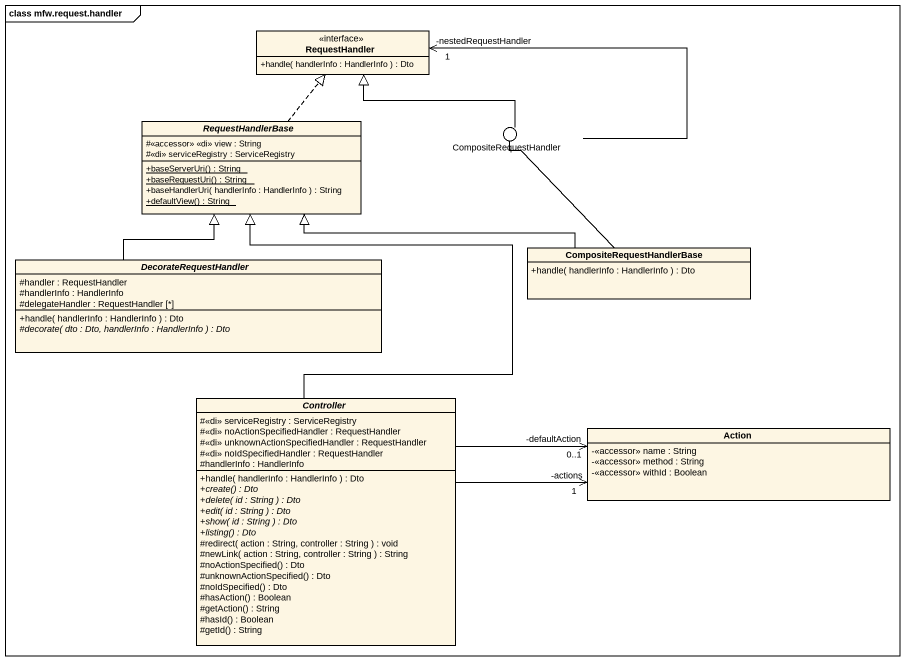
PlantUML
@startuml
mainframe class mfw.request.handler
allowmixing
hide circle
hide empty members
skinparam classAttributeIconSize 0
interface RequestHandler {
  +handle( handlerInfo : HandlerInfo ) : Dto
}
abstract class RequestHandlerBase {
  #<<accessor>> <<di>> view : String
  #<<di>> serviceRegistry : ServiceRegistry
  {static} +baseServerUri() : String
  {static} +baseRequestUri() : String
  +baseHandlerUri( handlerInfo : HandlerInfo ) : String
  {static} +defaultView() : String
}
() CompositeRequestHandler
abstract class DecorateRequestHandler {
  #handler : RequestHandler
  #handlerInfo : HandlerInfo
  #delegateHandler : RequestHandler [*]
  +handle( handlerInfo : HandlerInfo ) : Dto
  {abstract} #decorate( dto : Dto, handlerInfo : HandlerInfo ) : Dto
}
class CompositeRequestHandlerBase {
  +handle( handlerInfo : HandlerInfo ) : Dto
}
abstract class Controller {
  #<<di>> serviceRegistry : ServiceRegistry
  #<<di>> noActionSpecifiedHandler : RequestHandler
  #<<di>> unknownActionSpecifiedHandler : RequestHandler
  #<<di>> noIdSpecifiedHandler : RequestHandler
  #handlerInfo : HandlerInfo
  +handle( handlerInfo : HandlerInfo ) : Dto
  {abstract} +create() : Dto
  {abstract} +delete( id : String ) : Dto
  {abstract} +edit( id : String ) : Dto
  {abstract} +show( id : String ) : Dto
  {abstract} +listing() : Dto
  #redirect( action : String, controller : String ) : void
  #newLink( action : String, controller : String ) : String
  #noActionSpecified() : Dto
  #unknownActionSpecified() : Dto
  #noIdSpecified() : Dto
  #hasAction() : Boolean
  #getAction() : String
  #hasId() : Boolean
  #getId() : String
}
class "Action" as Action_ {
  -<<accessor>> name : String
  -<<accessor>> method : String
  -<<accessor>> withId : Boolean
}
RequestHandlerBase .up.|> RequestHandler
CompositeRequestHandler -left-> "-nestedRequestHandler\n1" RequestHandler
CompositeRequestHandler -left-|> RequestHandler
DecorateRequestHandler -up-|> RequestHandlerBase
CompositeRequestHandlerBase -left-|> RequestHandlerBase
CompositeRequestHandlerBase -up- CompositeRequestHandler
Controller -up-|> RequestHandlerBase
Controller -right-> "1\n-actions" Action_
Controller -right-> "-defaultAction\n0..1" Action_
@enduml
